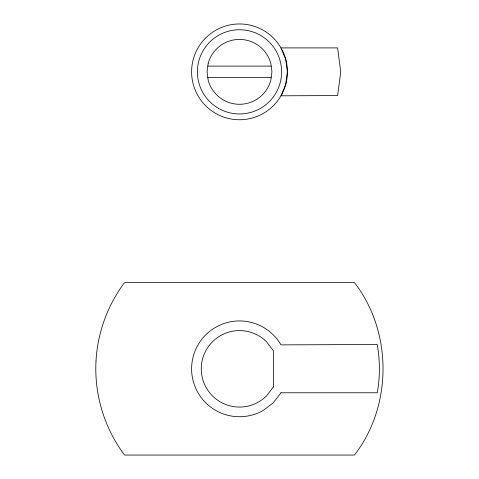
<?xml version="1.0" encoding="UTF-8"?>
<svg xmlns="http://www.w3.org/2000/svg" width="479" height="479" viewBox="0 0 479 479"><rect width="100%" height="100%" fill="white"/><g stroke="black" fill="none" stroke-linecap="round" stroke-linejoin="round"><path stroke-width="0.72" d="M207.814 66.102L271.186 66.102M207.814 77.598L271.186 77.598M96.004 361.13C94.165 394.504 104.446 428.34 124.54 455.05L354.46 455.05C392.546 405.809 392.546 331.851 354.46 282.61L124.54 282.61C107.571 305.225 97.518 332.893 96.004 361.13M208.167 63.456L207.06 71.85L208.167 80.244A32.44 32.44 0 0 0 270.833 80.244L271.94 71.85L270.833 63.456A32.44 32.44 0 0 0 208.167 63.456M287.4 71.85L285.765 84.25L280.981 95.8L337.623 95.572L340.749 71.85L337.593 47.9L280.981 47.9L285.765 59.45L287.4 71.85A47.9 47.9 0 0 1 215.55 113.331A47.9 47.9 0 0 1 215.55 30.369A47.9 47.9 0 0 1 287.4 71.85M273.383 386.948L266.54 395.87A38.236 38.236 0 0 1 212.46 395.87A38.236 38.236 0 0 1 212.46 341.79A38.236 38.236 0 0 1 266.54 341.79L273.383 350.712L273.383 386.948M280.981 392.78L273.371 402.701L263.45 410.311A47.9 47.9 0 0 1 198.019 392.78A47.9 47.9 0 0 1 215.55 327.349A47.9 47.9 0 0 1 280.981 344.88L377.236 344.497A139.868 139.868 0 0 1 377.302 392.768L280.981 392.78M218.448 108.314A42.104 42.104 0 0 0 281.604 71.85A42.104 42.104 0 0 0 218.448 35.386A42.104 42.104 0 0 0 218.448 108.314"/></g></svg>
